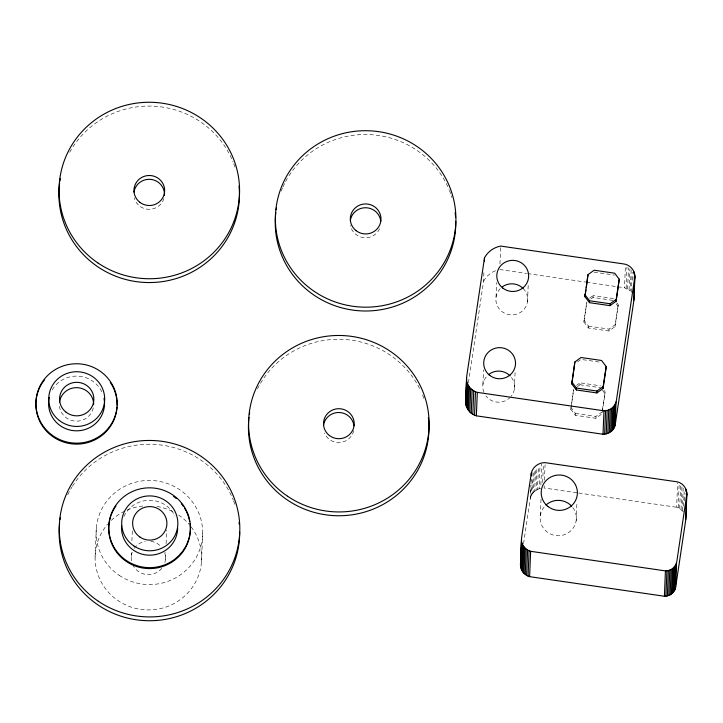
<?xml version="1.0" encoding="UTF-8"?>
<svg xmlns="http://www.w3.org/2000/svg" width="723" height="723" viewBox="0 0 723 723"><rect width="100%" height="100%" fill="white"/><g stroke="black" fill="none" stroke-linecap="round" stroke-linejoin="round"><path stroke-width="0.54" stroke-dasharray="3.62 2.71" d="M95.111 556.981L96.295 528.233M131.288 556.475L131.505 550.908M131.911 540.894L132.309 530.881M165.477 559.222L165.748 552.553M166.1 543.642L166.642 530.293M201.491 562.123L202.675 533.366M468.441 382.729L483.57 281.247L483.967 271.197M482.928 384.356L483.515 369.842M496.041 297.081L496.62 282.566M499.955 263.94L500.623 247.194M514.424 388.929L515.101 372.182M527.528 301.654L528.251 283.787M523.569 543.642L530.293 498.382L530.827 485.151M530.293 498.382L531.242 485.757M531.423 481.346L531.504 479.141M530.799 496.782L531.504 495.255L532.164 478.716M531.504 495.255L532.39 493.827L533.276 471.776M532.39 493.827L533.457 492.517L534.342 470.465M533.457 492.517L534.677 491.342L535.562 469.29M534.677 491.342L536.041 490.321L536.972 467.175M536.041 490.321L537.514 489.471L538.445 466.326M537.514 489.471L539.087 488.811L540.018 465.666M540.867 485.034L541.708 464.094M540.37 515.454L541.03 498.915M542.648 482.557L543.353 464.925M544.229 485.802L544.139 488.007L577.541 492.86M544.446 480.298L545.07 464.862M603.822 390.131L605.133 391.848L605.052 393.755L602.042 413.827L595.897 418.292L575.354 415.309L570.781 409.29L573.538 389.543M575.354 415.309L575.427 413.402L570.854 407.383M577.306 386.669L579.936 384.753L580.018 382.847L600.56 385.838M616.927 302.847L618.237 304.573L618.156 306.48L615.146 326.552L609.001 331.007L588.459 328.025L583.886 322.006L586.642 302.259M576.186 520.65L576.936 501.916M588.459 328.025L588.531 326.118L583.958 320.108M593.041 297.478L593.122 295.571L613.664 298.554L613.583 300.461L593.041 297.478L590.411 299.385M595.897 418.292L595.969 416.385L602.114 411.92L602.042 413.827M609.001 331.007L609.073 329.101L615.219 324.645L618.237 304.573M615.146 326.552L615.219 324.645M631.134 269.914L630.284 291.125L624.527 287.754L625.422 265.422M626.127 288.314L626.977 267.103M627.636 289.073L628.486 267.853M629.028 290.013L629.878 268.802M631.378 292.39L632.191 272.291M632.842 280.379L633.059 274.803M683.334 511.776L679.674 508.54L676.647 507.257L677.623 483.009M678.201 507.799L679.222 482.449M679.674 508.54L680.695 483.19M681.039 509.462L682.051 484.112M682.259 510.546L683.19 487.401M683.551 506.272L684.13 491.938M684.717 501.012L685.033 493.294M570.781 409.29L573.791 389.218M583.886 322.006L586.895 301.934M602.449 409.697L605.133 391.848M589.606 298.12L593.122 295.571M577.442 361.952L580.958 359.403L601.5 362.386M576.502 385.395L580.018 382.847M539.087 488.811L540.732 488.341M594.062 272.128L614.604 275.111M499.729 269.525L526.471 273.43M527.582 273.592L585.531 282.06M586.642 282.223L616.728 286.615M617.84 286.778L624.527 287.754M588.531 326.118L609.073 329.101M579.936 384.753L600.479 387.736M575.427 413.402L595.969 416.385M578.662 493.023L676.647 507.257M616.204 303.895L618.156 306.48M602.44 390.321L605.052 393.755M93.267 407.953A17.153 16.765 2.3 0 1 59.467 406.326M52.246 389.842A27.989 27.357 2.3 0 1 78.003 376.15A27.989 27.357 2.3 0 1 102.142 392.481M164.699 552.724A17.153 16.765 2.3 0 1 164.537 563.506M161.835 568.278A17.153 16.765 2.3 0 1 133.403 565.992M131.514 560.849A17.153 16.765 2.3 0 1 132.228 552.2M134.261 548.305A17.153 16.765 2.3 0 1 145.287 541.355M150.863 541.265A17.153 16.765 2.3 0 1 161.446 547.013M123.913 516.584A28.08 27.447 2.3 0 1 149.218 500.289A28.08 27.447 2.3 0 1 174.957 516.005M191.125 526.841A53.285 52.074 2.3 0 1 183.353 597.207A53.285 52.074 2.3 0 1 110.971 594.866A53.285 52.074 2.3 0 1 107.7 524.148M111.27 520.415A53.285 52.074 2.3 0 1 124.745 511.134M127.112 510.058A53.285 52.074 2.3 0 1 144.817 505.883M156.981 506.471A53.285 52.074 2.3 0 1 172.652 511.532M178.635 515.038A53.285 52.074 2.3 0 1 188.956 524.166M67.736 494.749A90.276 88.233 2.3 0 1 71.902 487.112M72.408 486.29A90.276 88.233 2.3 0 1 157.126 444.6A90.276 88.233 2.3 0 1 233.303 500.09M233.656 500.994A90.276 88.233 2.3 0 1 234.993 504.618M572.797 507.519A18.102 17.695 2.3 0 1 570.302 531.297A18.102 17.695 2.3 0 1 545.856 530.899A18.102 17.695 2.3 0 1 544.085 507.049M523.208 288.549A15.915 15.554 2.3 0 1 522.874 310.547A15.915 15.554 2.3 0 1 500.361 310.185A15.915 15.554 2.3 0 1 500.696 288.188M511.45 377.379A15.915 15.554 2.3 0 1 511.161 396.321M510.492 397.09A15.915 15.554 2.3 0 1 485.91 395.906M483.886 392.363A15.915 15.554 2.3 0 1 488.368 374.776M483.57 281.247A23.38 22.856 2.3 0 1 496.385 270.411M281.139 191.197A90.276 88.233 2.3 0 1 282.621 187.637M283.009 186.76A90.276 88.233 2.3 0 1 285.133 182.422M285.585 181.563A90.276 88.233 2.3 0 1 287.998 177.37M289.028 175.734A90.276 88.233 2.3 0 1 373.222 134.858A90.276 88.233 2.3 0 1 449.028 189.453M449.399 190.348A90.276 88.233 2.3 0 1 451.089 194.876M451.396 195.788A90.276 88.233 2.3 0 1 451.983 197.623M379.584 228.73A15.346 15.002 2.3 0 1 350.402 225.431M257.469 388.902A90.276 88.233 2.3 0 1 339.06 339.277A90.276 88.233 2.3 0 1 420.253 389.814M422.612 395.11A90.276 88.233 2.3 0 1 423.985 398.725M353.71 430.682A15.346 15.002 2.3 0 1 324.446 433.023M69.706 152.273A90.276 88.233 2.3 0 1 154.424 106.236A90.276 88.233 2.3 0 1 233.05 161.907M233.764 163.705A90.276 88.233 2.3 0 1 235.056 167.347M163.913 198.436A15.346 15.002 2.3 0 1 134.27 197.957M119.15 575.318A53.285 52.074 2.3 0 0 202.503 536.773A53.285 52.074 2.3 0 0 126.543 485.413A53.285 52.074 2.3 0 0 119.15 575.318"/><path stroke-width="1.08" d="M465.612 401.69L466.706 376.358L484.509 257.804A23.38 22.856 2.3 0 1 500.668 246.073L623.813 263.958C629.977 264.745 635.065 270.429 634.884 276.692L633.935 300.135L615.119 425.467C613.655 430.691 608.414 434.396 603.027 434.243L476.358 415.833C469.444 414.035 464.302 406.57 465.946 399.458M465.711 403.579L466.552 378.246M466.055 405.44L466.651 380.135M466.651 407.239L467.591 383.796L466.995 381.988M467.483 408.947L468.423 385.504L467.591 383.796M468.531 410.537L469.471 387.094L468.423 385.504M469.787 411.983L470.727 388.531L469.471 387.094M471.224 413.249L472.164 389.805L470.727 388.531M472.815 414.324L473.755 390.881L472.164 389.805M474.541 415.192L475.481 391.749L473.755 390.881M476.358 415.833L477.307 392.381L475.481 391.749M484.374 261.148L484.509 257.804M520.461 564.618L521.608 537.659L531.315 473.032C532.77 466.877 538.879 462.422 545.16 462.657L677.668 481.907C682.964 483.316 686.995 488.468 686.85 493.99L685.829 519.34L675.499 588.206C674.161 592.987 669.353 596.385 664.419 596.249L529.607 576.656C523.136 575.011 518.915 567.727 520.949 561.301M520.542 566.226L521.473 539.259M520.84 567.808L521.554 540.867M521.346 569.344L522.358 543.985L521.852 542.458M522.051 570.799L523.072 545.44L522.358 543.985M522.946 572.155L523.967 546.796L523.072 545.44M524.012 573.375L525.034 548.025L523.967 546.796M525.232 574.46L526.254 549.109L525.034 548.025M526.588 575.381L527.609 550.022L526.254 549.109M531.224 475.237L531.315 473.032M531.64 475.842L531.776 472.535M528.061 576.114L529.073 550.763L527.609 550.022M529.607 576.656L530.628 551.306L529.073 550.763M571.794 383.94L574.884 361.961L581.03 357.496L601.572 360.479L606.145 366.498L606.073 368.405L603.054 388.477L596.909 392.932L576.367 389.95L571.794 383.94L574.884 361.961M576.367 389.95L576.448 388.043L571.875 382.033M584.907 296.656L587.998 274.677L594.143 270.221L614.686 273.204L619.25 279.214L616.159 301.202L610.022 305.657L589.48 302.675L584.907 296.656L585.91 289.968M587.998 274.677L586.245 287.736M589.48 302.675L589.552 300.768L584.979 294.749M596.909 392.932L596.99 391.026L603.136 386.57L606.145 366.498M603.054 388.477L603.136 386.57M603.027 434.243L603.967 410.8L477.307 392.381M604.645 434.171L605.585 410.727C610.944 410.185 615.653 405.838 616.403 400.47L634.884 276.692M610.022 305.657L610.095 303.75L616.24 299.295L619.25 279.214M606.236 433.881L607.175 410.438M607.781 433.402L608.721 409.959M609.245 432.725L610.185 409.281M610.601 431.866L611.541 408.423M616.159 301.202L616.24 299.295M611.839 430.845L612.779 407.392M612.923 429.67L613.863 406.227M613.845 428.368L614.785 404.925M614.577 426.959L615.526 403.515M615.119 425.467L616.068 402.024M633.881 274.062L633.972 271.83M633.728 292.39L633.908 287.917M634.306 287.32L633.935 300.135M634.433 283.967L634.794 275.038M664.419 596.249L665.431 570.89L530.628 551.306M665.901 596.177L666.913 570.827C671.83 570.33 676.141 566.344 676.827 561.428L686.85 493.99M667.356 595.915L668.377 570.564M668.775 595.472L669.787 570.122M670.113 594.848L671.134 569.498M671.36 594.062L672.381 568.712M672.489 593.131L673.511 567.772M673.484 592.056L674.505 566.696M674.324 590.863L675.345 565.503M675.002 589.57L676.023 564.22M675.499 588.206L676.52 562.846M685.874 491.45L685.955 489.245M685.756 508.423L685.982 502.91M686.326 503.398L685.829 519.34M686.498 498.987L686.769 492.372M603.967 410.8L605.585 410.727M665.431 570.89L666.913 570.827M589.552 300.768L610.095 303.75M576.448 388.043L596.99 391.026M59.53 401.952A17.153 16.765 2.3 0 1 77.876 387.709A17.153 16.765 2.3 0 1 93.647 404.699M104.013 398.328A27.989 27.357 2.3 0 1 76.123 430.818A27.989 27.357 2.3 0 1 49.227 397.442M117.027 407.166A40.624 39.702 2.3 0 1 66.941 442.991A40.624 39.702 2.3 0 1 39.205 388.613M39.629 387.673A40.624 39.702 2.3 0 1 44.636 379.729M110.303 382.467A40.624 39.702 2.3 0 1 114.252 389.833M114.632 390.8A40.624 39.702 2.3 0 1 116.71 398.87M116.846 399.891A40.624 39.702 2.3 0 1 117.117 405.079M177.668 527.944A28.08 27.447 2.3 0 1 148.387 555.156A28.08 27.447 2.3 0 1 121.6 525.485M190.032 523.606A40.822 39.901 2.3 0 1 145.748 568.414A40.822 39.901 2.3 0 1 110.755 516.213M111.089 515.237A40.822 39.901 2.3 0 1 115.951 505.964M173.601 496.484A40.822 39.901 2.3 0 1 176.114 498.427M181.319 503.678A40.822 39.901 2.3 0 1 183.235 506.199M184.401 507.962A40.822 39.901 2.3 0 1 185.965 510.7M186.426 511.631A40.822 39.901 2.3 0 1 189.706 521.554M239.665 532.047A90.276 88.233 2.3 0 1 145.115 620.632A90.276 88.233 2.3 0 1 59.602 523.353M60.081 519.53A90.276 88.233 2.3 0 1 60.389 517.632M239.06 522.44A90.276 88.233 2.3 0 1 239.268 524.356M546.019 505.015A18.102 17.695 2.3 0 1 571.595 506.091M489.182 374.143A15.915 15.554 2.3 0 1 510.095 375.833M502.286 286.868A15.915 15.554 2.3 0 1 523.208 288.549M455.752 221.337A90.276 88.233 2.3 0 1 361.211 310.89A90.276 88.233 2.3 0 1 275.806 212.643M276.186 209.787A90.276 88.233 2.3 0 1 276.493 207.881M455.156 212.698A90.276 88.233 2.3 0 1 455.598 217.487M350.312 220.551A15.346 15.002 2.3 0 1 380.741 221.048M428.368 417.46A90.276 88.233 2.3 0 1 338.852 515.752A90.276 88.233 2.3 0 1 249.01 417.406M249.39 414.55A90.276 88.233 2.3 0 1 249.697 412.643M323.524 425.314A15.346 15.002 2.3 0 1 353.954 425.811M239.024 186.163A90.276 88.233 2.3 0 1 147.817 282.539A90.276 88.233 2.3 0 1 59.575 183.244M59.837 181.337A90.276 88.233 2.3 0 1 60.316 178.491M133.972 192.11A15.346 15.002 2.3 0 1 150.881 179.412A15.346 15.002 2.3 0 1 164.446 195.544M66.073 412.209A17.153 16.765 2.3 0 0 93.683 401.545A17.153 16.765 2.3 0 0 70.384 383.488A17.153 16.765 2.3 0 0 66.073 412.209M51.333 434.559A40.624 39.702 2.3 0 0 116.728 409.299A40.624 39.702 2.3 0 0 61.545 366.534A40.624 39.702 2.3 0 0 51.333 434.559M59.349 420.506A27.989 27.357 2.3 0 0 104.401 403.1A27.989 27.357 2.3 0 0 66.389 373.637A27.989 27.357 2.3 0 0 59.349 420.506M98.292 601.229A90.276 88.233 2.3 0 0 239.53 535.924A90.276 88.233 2.3 0 0 110.827 448.911A90.276 88.233 2.3 0 0 98.292 601.229M126.408 560.542A40.822 39.901 2.3 0 0 190.285 531.007A40.822 39.901 2.3 0 0 132.083 491.658A40.822 39.901 2.3 0 0 126.408 560.542M140.027 537.135A17.153 16.765 2.3 0 0 166.859 524.726A17.153 16.765 2.3 0 0 142.413 508.197A17.153 16.765 2.3 0 0 140.027 537.135M133.827 545.91A28.08 27.447 2.3 0 0 177.75 525.603A28.08 27.447 2.3 0 0 137.722 498.536A28.08 27.447 2.3 0 0 133.827 545.91M548.061 506.552A18.102 17.695 2.3 0 0 577.207 495.3A18.102 17.695 2.3 0 0 552.616 476.24A18.102 17.695 2.3 0 0 548.061 506.552M489.742 375.382A15.915 15.554 2.3 0 0 515.363 365.486A15.915 15.554 2.3 0 0 493.746 348.73A15.915 15.554 2.3 0 0 489.742 375.382M502.856 288.106A15.915 15.554 2.3 0 0 528.477 278.21A15.915 15.554 2.3 0 0 506.85 261.446A15.915 15.554 2.3 0 0 502.856 288.106M314.397 291.486A90.276 88.233 2.3 0 0 455.635 226.182A90.276 88.233 2.3 0 0 326.932 139.168A90.276 88.233 2.3 0 0 314.397 291.486M356.132 230.691A15.346 15.002 2.3 0 0 380.831 221.148A15.346 15.002 2.3 0 0 359.991 204.989A15.346 15.002 2.3 0 0 356.132 230.691M287.6 496.249A90.276 88.233 2.3 0 0 428.838 430.944A90.276 88.233 2.3 0 0 300.135 343.931A90.276 88.233 2.3 0 0 287.6 496.249M329.336 435.454A15.346 15.002 2.3 0 0 354.044 425.91A15.346 15.002 2.3 0 0 333.195 409.751A15.346 15.002 2.3 0 0 329.336 435.454M98.048 263.045A90.276 88.233 2.3 0 0 239.286 197.731A90.276 88.233 2.3 0 0 110.583 110.727A90.276 88.233 2.3 0 0 98.048 263.045M139.783 202.25A15.346 15.002 2.3 0 0 164.492 192.707A15.346 15.002 2.3 0 0 143.642 176.548A15.346 15.002 2.3 0 0 139.783 202.25"/></g></svg>
